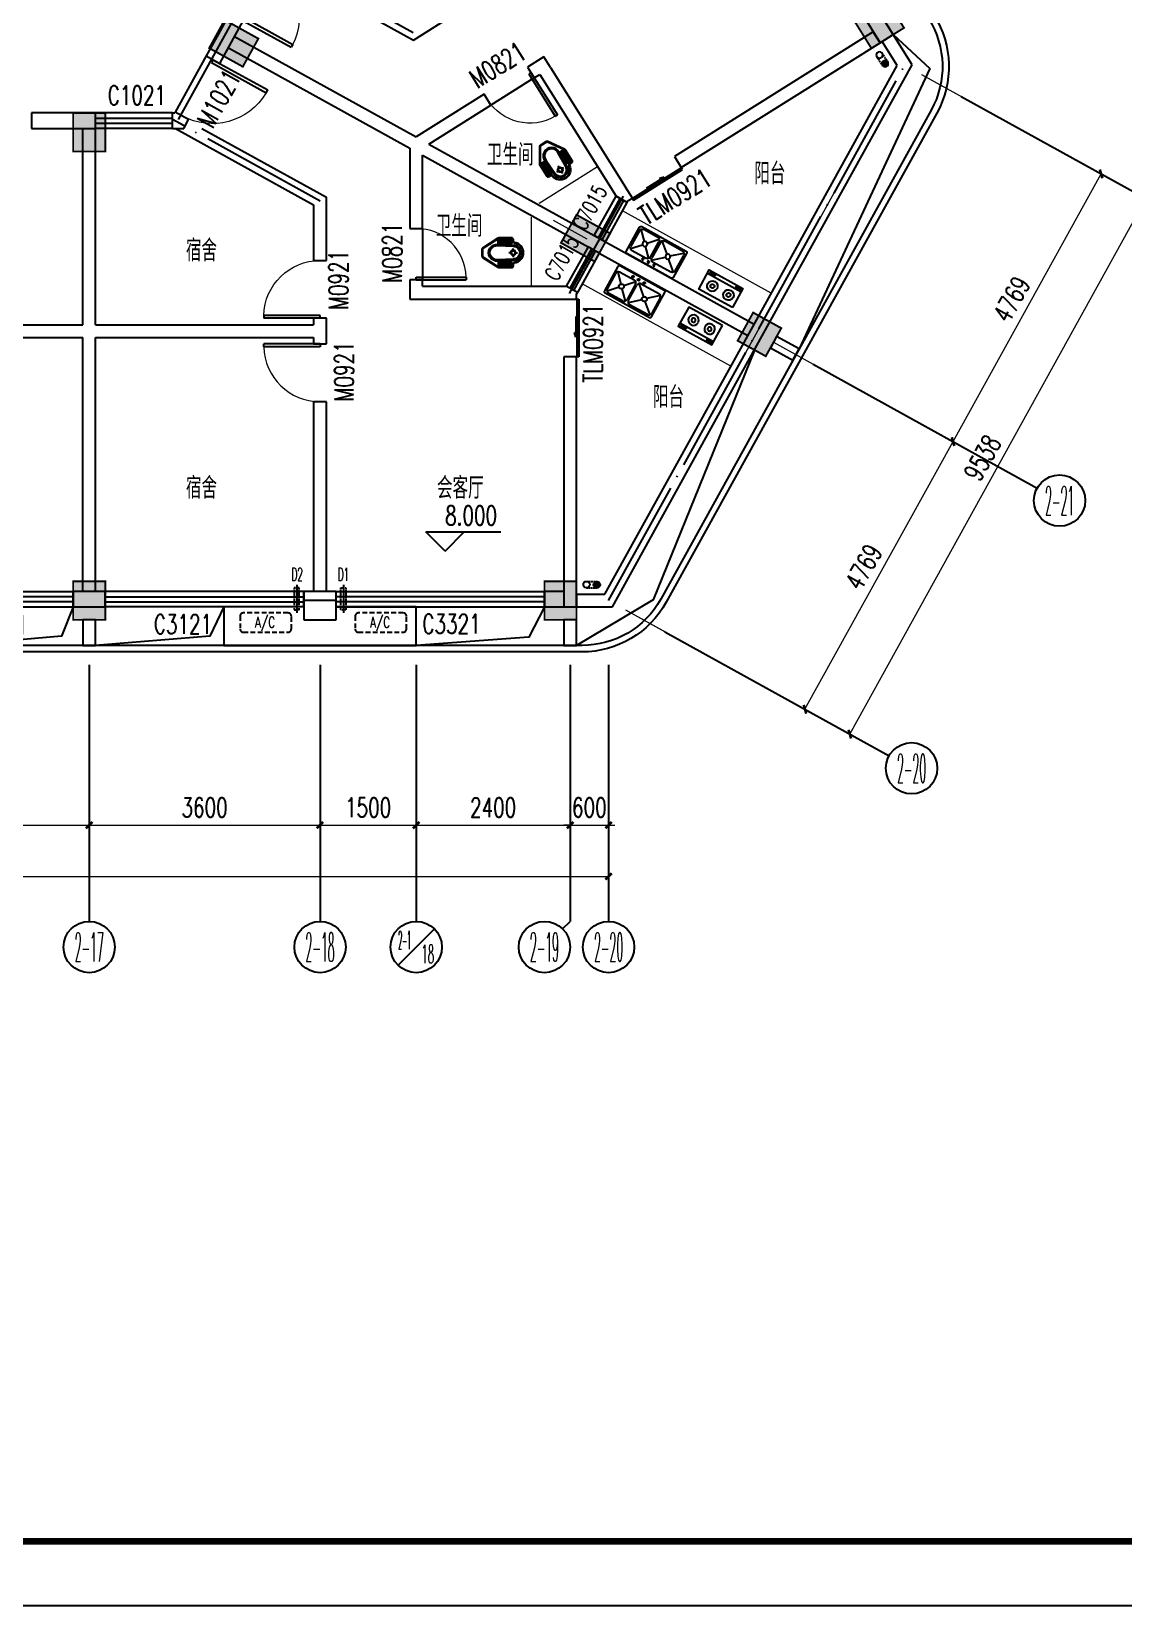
# Model space of a CAD drawing. Extents: x -9422388 to 15610651, y -1992469 to 953794.
# Drawn here: x -2713359 to -2696328, y -458212 to -433678 of the extents above; entities that cross this region are included whole.
import ezdxf
from ezdxf.enums import TextEntityAlignment as Align

# ---------------------------------------------------------------- set-up
doc = ezdxf.new("R2010")
doc.units = 0
doc.header["$LTSCALE"] = 1000
for name, pattern in [('( Hidden )', [0.375, 0.25, -0.125]), ('ACAD_ISO04W100', [30, 24, -3, 0, -3]), ('DASH', [0.35, 0.25, -0.1]), ('DOTE', [2.42, 2, -0.2, 0.02, -0.2])]:
    doc.linetypes.add(name, pattern=pattern)
for name, color, linetype in [('A-ANNO-TEXT', 7, 'Continuous'), ('A-ELEV-LIN-0.3', 30, 'Continuous'), ('A-ELEV-LIN-0.4', 40, 'Continuous'), ('A-FLOR-HVAC', 4, 'Continuous'), ('A-FLOR-OTHER2-ON', 83, 'Continuous'), ('A-ROOF-STRM', 150, 'Continuous'), ('A-SECT-DOOR', 141, 'Continuous'), ('AXIS', 3, 'Continuous'), ('AXIS_TEXT', 7, 'Continuous'), ('C-KZ', 2, 'Continuous'), ('C-Z-HATCH', 253, 'Continuous'), ('COLUMN', 9, 'Continuous'), ('DIM_ELEV', 3, 'Continuous'), ('DOTE', 1, 'Continuous'), ('PUB_DIM', 3, 'Continuous'), ('PUB_TEXT', 7, 'Continuous'), ('PUB_TITLE', 4, 'Continuous'), ('WALL', 9, 'Continuous'), ('WALL-PARAPET', 6, 'Continuous'), ('WINDOW', 4, 'Continuous'), ('WINDOW_TEXT', 7, 'Continuous'), ('厨具', 4, 'Continuous'), ('洁具', 253, 'Continuous')]:
    doc.layers.add(name, color=color, linetype=linetype)
doc.layers.add('建筑底图', color=8, linetype='Continuous', lineweight=5)
doc.styles.add('_SIMPLEX', font='SIMPLEX.shx', dxfattribs={"width": 0.7})
doc.styles.add('_TCH_AXIS', font='COMPLEX', dxfattribs={"bigfont": 'GBCBIG'})
doc.styles.add('_TCH_DIM', font='SIMPLEX', dxfattribs={"bigfont": 'GBCBIG'})
doc.styles.add('_TCH_DIM_T3', font='SIMPLEX', dxfattribs={"width": 0.705882, "bigfont": 'GBCBIG'})
doc.styles.add('_TCH_WINDOW', font='SIMPLEX', dxfattribs={"height": 3.5, "bigfont": 'GBCBIG'})
doc.styles.add('COMPLEX', font='COMPLEX')
doc.dimstyles.new('_TCH_ARCH&&100', dxfattribs={"dimtxt": 297.5, "dimasz": 100, "dimexe": 250, "dimexo": 300, "dimgap": 126.25, "dimtad": 1, "dimdec": 0, "dimzin": 0, "dimdsep": 46, "dimtxsty": '_TCH_DIM_T3', "dimblk": 'ARCHTICK', "dimcen": 0.09, "dimclrt": 7, "dimazin": 2, "dimtfac": 1, "dimtdec": 0, "dimtix": 1, "dimtmove": 2, "dimatfit": 3, "dimfxl": 0, "dimtolj": 1, "dimtzin": 0, "dimarcsym": 0})

# ---------------------------------------------------------------- blocks, each defined once
blk = doc.blocks.new('$plan$00002871')
at = {"layer": '洁具', "color": 0}
for p, q in [((-15, -490), (-67, -490)), ((0, -475), (0, -423)), ((15, -490), (67, -490)), ((0, -505), (0, -557))]:
    blk.add_line(p, q, dxfattribs=at)
for points in [[(159, -508, -0.88995), (-159, -508, 0.380538), (-179, -491), (-210, -491, -0.414214), (-230, -471), (-230, -258, -0.144595), (-227, -247), (-73, -9, -0.254383), (-56, 0), (56, 0, -0.254383), (73, -9), (227, -247, -0.144595), (230, -258), (230, -471, -0.414214), (210, -491), (179, -491, 0.380538)], [(120, -491), (130, -252, 1.134994), (-130, -252), (-120, -491, 0.992594)], [(105, -490), (115, -251, 1.141146), (-115, -251), (-105, -490, 0.994896)], [(100, -490), (110, -251, 1.143479), (-110, -251), (-100, -490, 0.995777)], [(-149, -264, 1), (-149, -252), (-207, -252, 1), (-207, -264)], [(-148, -287, 1), (-148, -275), (-207, -275, 1), (-207, -287)], [(-147, -307, 1), (-147, -295), (-207, -295, 1), (-207, -307)], [(-146, -330, 1), (-146, -319), (-207, -319, 1), (-207, -330)], [(-146, -352, 1), (-146, -341), (-207, -341, 1), (-207, -352)], [(-145, -376, 1), (-145, -364), (-207, -364, 1), (-207, -376)], [(-144, -399, 1), (-144, -388), (-207, -388, 1), (-207, -399)], [(-143, -423, 1), (-143, -411), (-207, -411, 1), (-207, -423)], [(-141, -444, 1), (-141, -432), (-207, -432, 1), (-207, -444)], [(-141, -464, 1), (-141, -453), (-207, -453, 1), (-207, -464)], [(-149, -263, 1), (-149, -253), (-207, -253, 1), (-207, -263)], [(-148, -286, 1), (-148, -276), (-207, -276, 1), (-207, -286)], [(-147, -306, 1), (-147, -296), (-207, -296, 1), (-207, -306)], [(-146, -329, 1), (-146, -320), (-207, -320, 1), (-207, -329)], [(-146, -351, 1), (-146, -342), (-207, -342, 1), (-207, -351)], [(-145, -375, 1), (-145, -365), (-207, -365, 1), (-207, -375)], [(-144, -398, 1), (-144, -389), (-207, -389, 1), (-207, -398)], [(-143, -422, 1), (-143, -412), (-207, -412, 1), (-207, -422)], [(-141, -443, 1), (-141, -433), (-207, -433, 1), (-207, -443)], [(-141, -463, 1), (-141, -454), (-207, -454, 1), (-207, -463)], [(141, -444, -1), (141, -432), (207, -432, -1), (207, -444)], [(141, -464, -1), (141, -453), (207, -453, -1), (207, -464)], [(141, -443, -1), (141, -433), (207, -433, -1), (207, -443)], [(141, -463, -1), (141, -454), (207, -454, -1), (207, -463)], [(143, -423, -1), (143, -411), (207, -411, -1), (207, -423)], [(144, -399, -1), (144, -388), (207, -388, -1), (207, -399)], [(143, -422, -1), (143, -412), (207, -412, -1), (207, -422)], [(145, -376, -1), (145, -364), (207, -364, -1), (207, -376)], [(144, -398, -1), (144, -389), (207, -389, -1), (207, -398)], [(146, -352, -1), (146, -341), (207, -341, -1), (207, -352)], [(145, -375, -1), (145, -365), (207, -365, -1), (207, -375)], [(146, -330, -1), (146, -319), (207, -319, -1), (207, -330)], [(146, -351, -1), (146, -342), (207, -342, -1), (207, -351)], [(148, -287, -1), (148, -275), (207, -275, -1), (207, -287)], [(147, -307, -1), (147, -295), (207, -295, -1), (207, -307)], [(146, -329, -1), (146, -320), (207, -320, -1), (207, -329)], [(148, -286, -1), (148, -276), (207, -276, -1), (207, -286)], [(147, -306, -1), (147, -296), (207, -296, -1), (207, -306)], [(149, -264, -1), (149, -252), (207, -252, -1), (207, -264)], [(149, -263, -1), (149, -253), (207, -253, -1), (207, -263)]]:
    blk.add_lwpolyline(points, format="xyb", close=True, dxfattribs=at)
blk.add_lwpolyline([(-149, -507, 0.380538), (-179, -481), (-210, -481, -0.414214), (-220, -471), (-220, -258, -0.144595), (-218, -253), (-64, -15, -0.254383), (-56, -10), (56, -10, -0.254383), (64, -15), (218, -253, -0.144595), (220, -258), (220, -471, -0.414214), (210, -481), (179, -481, 0.380538), (149, -507, 0.380538)], format="xyb", dxfattribs=at)
for radius in [40, 31.7]:
    blk.add_circle((0, -490), radius, dxfattribs=at)
blk.add_arc((0, -490), 150, 186.665, 353.335, dxfattribs=at)
blk = doc.blocks.new('KTWJ1')
at = {"layer": 'A-FLOR-HVAC', "color": 0, "linetype": '( Hidden )', "ltscale": 0.3}
blk.add_lwpolyline([(152982, -14209, 0.414214), (153032, -14259), (153732, -14259, 0.414214), (153782, -14209), (153782, -14009, 0.414214), (153732, -13959), (153032, -13959, 0.414214), (152982, -14009)], format="xyb", close=True, dxfattribs=at)
at = {"layer": 'A-FLOR-HVAC', "color": 0, "style": '_TCH_WINDOW', "width": 0.705882}
blk.add_text('A/C', height=170, dxfattribs=at).set_placement((153214, -14188))
blk = doc.blocks.new('KTB')
at = {"layer": 'A-SECT-DOOR', "color": 0}
blk.add_lwpolyline([(1063019, -403775), (1061769, -403775), (1061769, -404375), (1064769, -404375), (1064769, -403775), (1063519, -403775)], dxfattribs=at)
at = {"layer": 'A-FLOR-HVAC', "color": 8}
for p in [(909040, -389909), (910835, -389909)]:
    blk.add_blockref('KTWJ1', p, dxfattribs=at)
blk = doc.blocks.new('宿舍楼柱网1')
at = {"layer": 'C-Z-HATCH'}
h = blk.add_hatch(color=0, dxfattribs=at)
h.dxf.hatch_style = 1
h.paths.add_polyline_path([(659156, 146135), (659665, 146453), (659400, 146877), (658891, 146560)])
h = blk.add_hatch(color=0, dxfattribs=at)
h.dxf.hatch_style = 1
h.paths.add_polyline_path([(648829, 146138), (649071, 146576), (649596, 146285), (649354, 145848)])
h = blk.add_hatch(color=0, dxfattribs=at)
h.dxf.hatch_style = 1
h.paths.add_polyline_path([(646708, 145126), (647208, 145126), (647208, 144526), (646708, 144526)])
h = blk.add_hatch(color=0, dxfattribs=at)
h.dxf.hatch_style = 1
h.paths.add_polyline_path([(654841, 142811), (655083, 143249), (654558, 143539), (654316, 143102)])
h = blk.add_hatch(color=0, dxfattribs=at)
h.dxf.hatch_style = 1
h.paths.add_polyline_path([(657509, 141335), (657751, 141772), (657313, 142015), (657071, 141577)])
h = blk.add_hatch(color=0, dxfattribs=at)
h.dxf.hatch_style = 1
h.paths.add_polyline_path([(646708, 137826), (647208, 137826), (647208, 137226), (646708, 137226)])
h = blk.add_hatch(color=0, dxfattribs=at)
h.dxf.hatch_style = 1
h.paths.add_polyline_path([(654058, 137826), (654558, 137826), (654558, 137226), (654058, 137226)])
at = {"layer": 'C-KZ', "color": 0, "const_width": 30}
for points in [[(659156, 146135), (659665, 146453), (659400, 146877), (658891, 146560), (659156, 146135)], [(648829, 146138), (649071, 146576), (649596, 146285), (649354, 145848), (648829, 146138)], [(654841, 142811), (655083, 143249), (654558, 143539), (654316, 143102), (654841, 142811)], [(657509, 141335), (657751, 141772), (657313, 142015), (657071, 141577), (657509, 141335)]]:
    blk.add_lwpolyline(points, dxfattribs=at)
for points in [[(646708, 145126), (647208, 145126), (647208, 144526), (646708, 144526)], [(646708, 137826), (647208, 137826), (647208, 137226), (646708, 137226)], [(654058, 137826), (654558, 137826), (654558, 137226), (654058, 137226)]]:
    blk.add_lwpolyline(points, close=True, dxfattribs=at)
blk = doc.blocks.new('YTLG')
at = {"layer": 'A-ROOF-STRM', "linetype": 'Continuous'}
h = blk.add_hatch(dxfattribs=at)
h.set_pattern_fill('ANSI31', color=8, scale=10)
h.set_pattern_definition([(45, (-1288290.313, 414148.037), (-11.22532015, 11.22532015), [])])
edge = h.paths.add_edge_path()
edge.add_arc((155403, -14017), 50, 0, 360, ccw=False)
at = {"layer": 'A-ROOF-STRM', "color": 8, "linetype": 'DASH', "ltscale": 0.1}
for p, q in [((155353, -14177), (155353, -14017)), ((155453, -14177), (155453, -14017))]:
    blk.add_line(p, q, dxfattribs=at)
at = {"layer": 'A-ROOF-STRM', "color": 8, "linetype": 'Continuous'}
blk.add_circle((155403, -14017), 50, dxfattribs=at)
at = {"layer": 'A-ROOF-STRM'}
blk.add_circle((155403, -14177), 50, dxfattribs=at)
blk = doc.blocks.new('A$C0CF77FE4')
at = {"layer": 'A-FLOR-OTHER2-ON', "color": 0, "linetype": 'ACAD_ISO04W100', "ltscale": 5}
blk.add_line((40, 440), (40, 0), dxfattribs=at)
at = {"layer": 'A-FLOR-OTHER2-ON', "color": 0, "linetype": 'DASH', "ltscale": 0.1}
blk.add_lwpolyline([(0, 390), (80, 390), (80, 50), (0, 50)], close=True, dxfattribs=at)
blk = doc.blocks.new('_ArchTick')
at = {"color": 0, "linetype": 'ByBlock', "const_width": 0.4}
blk.add_lwpolyline([(-0.5, -0.5), (0.5, 0.5)], dxfattribs=at)
blk = doc.blocks.new('*D819')
at = {"layer": 'AXIS', "color": 0, "lineweight": -2, "transparency": 16777216}
for p, q in [((1755830, -404975), (1755830, -408225)), ((1822630, -404975), (1822630, -408225)), ((1755830, -407975), (1822630, -407975))]:
    blk.add_line(p, q, dxfattribs=at)
at = {"layer": 'Defpoints', "color": 0, "transparency": 16777216}
for p in [(1755830, -404675), (1822630, -404675), (1822630, -407975)]:
    blk.add_point(p, dxfattribs=at)
at = {"layer": 'AXIS', "color": 0, "lineweight": -2, "transparency": 16777216, "xscale": 100, "yscale": 100, "zscale": 100, "rotation": 180}
blk.add_blockref('_ArchTick', (1755830, -407975), dxfattribs=at)
at = {"layer": 'AXIS', "color": 0, "lineweight": -2, "transparency": 16777216, "xscale": 100, "yscale": 100, "zscale": 100}
blk.add_blockref('_ArchTick', (1822630, -407975), dxfattribs=at)
at = {"layer": 'AXIS', "color": 7, "transparency": 16777216, "insert": (1789230, -407700), "char_height": 297.5, "attachment_point": 5, "style": '_TCH_DIM_T3'}
blk.add_mtext('\\A1;66800', dxfattribs=at)
blk = doc.blocks.new('*D836')
at = {"layer": 'AXIS', "color": 0, "lineweight": -2, "transparency": 16777216}
for p, q in [((1810930, -404975), (1810930, -407425)), ((1814530, -404975), (1814530, -407425)), ((1810930, -407175), (1814530, -407175))]:
    blk.add_line(p, q, dxfattribs=at)
at = {"layer": 'Defpoints', "color": 0, "transparency": 16777216}
for p in [(1810930, -404675), (1814530, -404675), (1814530, -407175)]:
    blk.add_point(p, dxfattribs=at)
at = {"layer": 'AXIS', "color": 0, "lineweight": -2, "transparency": 16777216, "xscale": 100, "yscale": 100, "zscale": 100, "rotation": 180}
blk.add_blockref('_ArchTick', (1810930, -407175), dxfattribs=at)
at = {"layer": 'AXIS', "color": 0, "lineweight": -2, "transparency": 16777216, "xscale": 100, "yscale": 100, "zscale": 100}
blk.add_blockref('_ArchTick', (1814530, -407175), dxfattribs=at)
at = {"layer": 'AXIS', "color": 7, "transparency": 16777216, "insert": (1812730, -406900), "char_height": 297.5, "attachment_point": 5, "style": '_TCH_DIM_T3'}
blk.add_mtext('\\A1;3600', dxfattribs=at)
blk = doc.blocks.new('*D837')
at = {"layer": 'AXIS', "color": 0, "lineweight": -2, "transparency": 16777216}
for p, q in [((1814530, -404975), (1814530, -407425)), ((1818130, -404975), (1818130, -407425)), ((1814530, -407175), (1818130, -407175))]:
    blk.add_line(p, q, dxfattribs=at)
at = {"layer": 'Defpoints', "color": 0, "transparency": 16777216}
for p in [(1814530, -404675), (1818130, -404675), (1818130, -407175)]:
    blk.add_point(p, dxfattribs=at)
at = {"layer": 'AXIS', "color": 0, "lineweight": -2, "transparency": 16777216, "xscale": 100, "yscale": 100, "zscale": 100, "rotation": 180}
blk.add_blockref('_ArchTick', (1814530, -407175), dxfattribs=at)
at = {"layer": 'AXIS', "color": 0, "lineweight": -2, "transparency": 16777216, "xscale": 100, "yscale": 100, "zscale": 100}
blk.add_blockref('_ArchTick', (1818130, -407175), dxfattribs=at)
at = {"layer": 'AXIS', "color": 7, "transparency": 16777216, "insert": (1816330, -406900), "char_height": 297.5, "attachment_point": 5, "style": '_TCH_DIM_T3'}
blk.add_mtext('\\A1;3600', dxfattribs=at)
blk = doc.blocks.new('*D838')
at = {"layer": 'AXIS', "color": 0, "lineweight": -2, "transparency": 16777216}
for p, q in [((1818130, -404975), (1818130, -407425)), ((1819630, -404975), (1819630, -407425)), ((1818130, -407175), (1819630, -407175))]:
    blk.add_line(p, q, dxfattribs=at)
at = {"layer": 'Defpoints', "color": 0, "transparency": 16777216}
for p in [(1818130, -404675), (1819630, -404675), (1819630, -407175)]:
    blk.add_point(p, dxfattribs=at)
at = {"layer": 'AXIS', "color": 0, "lineweight": -2, "transparency": 16777216, "xscale": 100, "yscale": 100, "zscale": 100, "rotation": 180}
blk.add_blockref('_ArchTick', (1818130, -407175), dxfattribs=at)
at = {"layer": 'AXIS', "color": 0, "lineweight": -2, "transparency": 16777216, "xscale": 100, "yscale": 100, "zscale": 100}
blk.add_blockref('_ArchTick', (1819630, -407175), dxfattribs=at)
at = {"layer": 'AXIS', "color": 7, "transparency": 16777216, "insert": (1818880, -406900), "char_height": 297.5, "attachment_point": 5, "style": '_TCH_DIM_T3'}
blk.add_mtext('\\A1;1500', dxfattribs=at)
blk = doc.blocks.new('*D839')
at = {"layer": 'AXIS', "color": 0, "lineweight": -2, "transparency": 16777216}
for p, q in [((1819630, -404975), (1819630, -407425)), ((1822030, -404975), (1822030, -407425)), ((1819630, -407175), (1822030, -407175))]:
    blk.add_line(p, q, dxfattribs=at)
at = {"layer": 'Defpoints', "color": 0, "transparency": 16777216}
for p in [(1819630, -404675), (1822030, -404675), (1822030, -407175)]:
    blk.add_point(p, dxfattribs=at)
at = {"layer": 'AXIS', "color": 0, "lineweight": -2, "transparency": 16777216, "xscale": 100, "yscale": 100, "zscale": 100, "rotation": 180}
blk.add_blockref('_ArchTick', (1819630, -407175), dxfattribs=at)
at = {"layer": 'AXIS', "color": 0, "lineweight": -2, "transparency": 16777216, "xscale": 100, "yscale": 100, "zscale": 100}
blk.add_blockref('_ArchTick', (1822030, -407175), dxfattribs=at)
at = {"layer": 'AXIS', "color": 7, "transparency": 16777216, "insert": (1820830, -406900), "char_height": 297.5, "attachment_point": 5, "style": '_TCH_DIM_T3'}
blk.add_mtext('\\A1;2400', dxfattribs=at)
blk = doc.blocks.new('*D840')
at = {"layer": 'AXIS', "color": 0, "lineweight": -2, "transparency": 16777216}
for p, q in [((1822030, -404975), (1822030, -407425)), ((1822630, -404975), (1822630, -407425)), ((1822030, -407175), (1821930, -407175)), ((1822030, -407175), (1822630, -407175)), ((1822630, -407175), (1822730, -407175))]:
    blk.add_line(p, q, dxfattribs=at)
at = {"layer": 'Defpoints', "color": 0, "transparency": 16777216}
for p in [(1822030, -404675), (1822630, -404675), (1822630, -407175)]:
    blk.add_point(p, dxfattribs=at)
at = {"layer": 'AXIS', "color": 0, "lineweight": -2, "transparency": 16777216, "xscale": 100, "yscale": 100, "zscale": 100}
blk.add_blockref('_ArchTick', (1822030, -407175), dxfattribs=at)
at = {"layer": 'AXIS', "color": 0, "lineweight": -2, "transparency": 16777216, "xscale": 100, "yscale": 100, "zscale": 100, "rotation": 180}
blk.add_blockref('_ArchTick', (1822630, -407175), dxfattribs=at)
at = {"layer": 'AXIS', "color": 7, "transparency": 16777216, "insert": (1822330, -406900), "char_height": 297.5, "attachment_point": 5, "style": '_TCH_DIM_T3'}
blk.add_mtext('\\A1;600', dxfattribs=at)
blk = doc.blocks.new('*D864')
at = {"layer": 'Defpoints', "color": 0, "transparency": 16777216}
for p in [(1824939, -399502), (1828002, -401197), (1822630, -403675)]:
    blk.add_point(p, dxfattribs=at)
at = {"layer": 'PUB_DIM', "color": 0, "lineweight": -2, "transparency": 16777216}
for p, q in [((1825202, -399647), (1828220, -401318)), ((1825693, -405369), (1828002, -401197)), ((1822893, -403820), (1825911, -405491))]:
    blk.add_line(p, q, dxfattribs=at)
at = {"layer": 'PUB_DIM', "color": 0, "lineweight": -2, "transparency": 16777216, "xscale": 100, "yscale": 100, "zscale": 100}
for p, rotation in [((1828002, -401197), 61.03914883823066), ((1825693, -405369), 241.0391488382307)]:
    blk.add_blockref('_ArchTick', p, dxfattribs=dict(at, rotation=rotation))
at = {"layer": 'PUB_DIM', "color": 7, "transparency": 16777216, "insert": (1826607, -403150), "char_height": 297.5, "attachment_point": 5, "rotation": 61.0391, "style": '_TCH_DIM_T3'}
blk.add_mtext('\\A1;4769', dxfattribs=at)
blk = doc.blocks.new('*D865')
at = {"layer": 'Defpoints', "color": 0, "transparency": 16777216}
for p in [(1827249, -395329), (1830311, -397024), (1824939, -399502)]:
    blk.add_point(p, dxfattribs=at)
at = {"layer": 'PUB_DIM', "color": 0, "lineweight": -2, "transparency": 16777216}
for p, q in [((1827511, -395475), (1830530, -397145)), ((1828002, -401197), (1830311, -397024)), ((1825202, -399647), (1828220, -401318))]:
    blk.add_line(p, q, dxfattribs=at)
at = {"layer": 'PUB_DIM', "color": 0, "lineweight": -2, "transparency": 16777216, "xscale": 100, "yscale": 100, "zscale": 100}
for p, rotation in [((1830311, -397024), 61.03914883823226), ((1828002, -401197), 241.0391488382322)]:
    blk.add_blockref('_ArchTick', p, dxfattribs=dict(at, rotation=rotation))
at = {"layer": 'PUB_DIM', "color": 7, "transparency": 16777216, "insert": (1828916, -398977), "char_height": 297.5, "attachment_point": 5, "rotation": 61.0391, "style": '_TCH_DIM_T3'}
blk.add_mtext('\\A1;4769', dxfattribs=at)
blk = doc.blocks.new('*D866')
at = {"layer": 'Defpoints', "color": 0, "transparency": 16777216}
for p in [(1827249, -395329), (1831011, -397412), (1822630, -403675)]:
    blk.add_point(p, dxfattribs=at)
at = {"layer": 'PUB_DIM', "color": 0, "lineweight": -2, "transparency": 16777216}
for p, q in [((1827511, -395475), (1831230, -397533)), ((1826392, -405757), (1831011, -397412)), ((1822893, -403820), (1826611, -405878))]:
    blk.add_line(p, q, dxfattribs=at)
at = {"layer": 'PUB_DIM', "color": 0, "lineweight": -2, "transparency": 16777216, "xscale": 100, "yscale": 100, "zscale": 100}
for p, rotation in [((1831011, -397412), 61.03914883811161), ((1826392, -405757), 241.0391488381117)]:
    blk.add_blockref('_ArchTick', p, dxfattribs=dict(at, rotation=rotation))
at = {"layer": 'PUB_DIM', "color": 7, "transparency": 16777216, "insert": (1828461, -401451), "char_height": 297.5, "attachment_point": 5, "rotation": 61.0391, "style": '_TCH_DIM_T3'}
blk.add_mtext('\\A1;9538', dxfattribs=at)
blk = doc.blocks.new('$DorLib2D$00000129')
at = {"color": 0, "linetype": 'Continuous'}
for p, q in [((-0.5, 0.545), (-0.5, 0.687)), ((-0.5, 0.687), (0.5, 0.687)), ((0.5, 0.687), (0.5, 0.545)), ((0.5, 0.545), (-0.5, 0.545)), ((-0.5, 0.5), (-0.5, 0.545)), ((-0.2, 0.437), (0.158, 0.437)), ((0.08, 0.341), (0.08, 0.437)), ((0.158, 0.437), (0.08, 0.341)), ((0.5, 0.5), (0.5, 0.545))]:
    blk.add_line(p, q, dxfattribs=at)
blk = doc.blocks.new('$DorLib2D$00000001')
at = {"color": 0}
for p, q in [((0.45, 0.975), (0.5, 0.975)), ((0.45, 0), (0.45, 0.975)), ((0.5, 0), (0.5, 0.975)), ((0.5, 0), (0.45, 0))]:
    blk.add_line(p, q, dxfattribs=at)
at = {"color": 0, "lineweight": 13}
blk.add_arc((0.475, 0), 0.975, 91.4693, 180, dxfattribs=at)
blk = doc.blocks.new('$plan$00002777')
at = {"layer": '厨具', "color": 0}
for p, q in [((-300, -284), (300, -284)), ((-267, -307), (-267, -318)), ((-257, -316), (-257, -333)), ((-192, -316), (-257, -316)), ((-257, -333), (-192, -333)), ((-192, -333), (-192, -316)), ((-176, -308), (-176, -318)), ((192, -308), (192, -318)), ((208, -316), (273, -316)), ((208, -333), (208, -316)), ((273, -333), (208, -333)), ((273, -316), (273, -333)), ((284, -307), (284, -318))]:
    blk.add_line(p, q, dxfattribs=at)
blk.add_lwpolyline([(300, 0), (-300, 0), (-300, -340), (300, -340)], close=True, dxfattribs=at)
for points in [[(-176, -308, 0.259034), (-178, -304, 0.076276), (-189, -299, 0.036515), (-203, -297, 0.026615), (-221, -296, 0.026615), (-240, -297, 0.036515), (-254, -299, 0.076276), (-265, -304, 0.259034), (-267, -308, 0.078462), (-267, -309, 0.056762)], [(-176, -318, 0.259034), (-178, -315, 0.076276), (-189, -310, 0.036515), (-203, -307, 0.026615), (-221, -306, 0.026615), (-240, -307, 0.036515), (-254, -310, 0.076276), (-265, -315, 0.259034), (-267, -318, 0.259034), (-265, -322, 0.056762), (-257, -326, 0.036515)], [(-192, -327, 0.008736), (-189, -327, 0.076276), (-178, -322, 0.259034), (-176, -318, 0.259034)], [(192, -308, -0.259034), (194, -304, -0.076276), (205, -299, -0.036515), (219, -297, -0.026615), (238, -296, -0.026615), (257, -297, -0.036515), (270, -299, -0.076276), (282, -304, -0.259034), (284, -308, -0.078462), (283, -309, -0.056762)], [(192, -318, -0.259034), (194, -315, -0.076276), (205, -310, -0.036515), (219, -307, -0.026615), (238, -306, -0.026615), (257, -307, -0.036515), (270, -310, -0.076276), (282, -315, -0.259034), (284, -318, -0.259034), (282, -322, -0.056762), (273, -326, -0.036515)], [(208, -327, -0.008736), (205, -327, -0.076276), (194, -322, -0.259034), (192, -318, -0.259034)]]:
    blk.add_lwpolyline(points, format="xyb", dxfattribs=at)
for centre, radius, start, end in [((-135, -143), 82.5, 0.964, 0), ((-135, -143), 31.6, 0.6532, 0), ((151, -143), 82.5, 180, 179.036), ((151, -143), 31.6, 180, 179.3468)]:
    blk.add_arc(centre, radius, start, end, dxfattribs=at)
blk = doc.blocks.new('$plan$00002763')
at = {"layer": '洁具', "color": 0}
for p, q in [((-395, -405), (-395, -132)), ((-381, -98), (-246, -241)), ((-345, -82), (-95, -82)), ((-59, -98), (-194, -241)), ((-45, -132), (-45, -405)), ((-20, -405), (-20, -132)), ((-6, -98), (161, -241)), ((30, -82), (345, -82)), ((381, -98), (214, -241)), ((395, -132), (395, -405)), ((-246, -297), (-381, -440)), ((-95, -455), (-345, -455)), ((-194, -297), (-59, -440)), ((161, -297), (-6, -440)), ((345, -455), (30, -455)), ((214, -297), (381, -440))]:
    blk.add_line(p, q, dxfattribs=at)
blk.add_lwpolyline([(-420, -25), (-420, -455, 0.200464), (-413, -473, 0.197353), (-395, -480), (395, -480, 0.19737), (413, -473, 0.200447), (420, -455), (420, -25, 0.200464), (413, -7, 0.197353), (395, 0), (-395, 0, 0.19737), (-413, -7, 0.200447), (-420, -25)], format="xyb", close=True, dxfattribs=at)
for centre, major_axis, start_param, end_param in [((-345, -132), (-50, 0), -1.570796, 0), ((-220, -269), (-38.6, 0), 3.141593, 9.424778), ((-136, -48), (-14.2, 0), 3.141593, 9.424778), ((-95, -132), (-50, 0), 3.141593, 4.712389), ((-36, -48), (-15.1, 0), 3.141593, 9.424778), ((30, -132), (-50, 0), -1.570796, 0), ((64, -48), (-14.2, 0), 3.141593, 9.424778), ((188, -269), (-38.6, 0), 3.141593, 9.424778), ((345, -132), (-50, 0), 3.141593, 4.712389), ((-345, -405), (50, 0), 3.141593, 4.712389), ((-95, -405), (50, 0), 4.712389, 6.283185), ((30, -405), (50, 0), 3.141593, 4.712389), ((345, -405), (50, 0), 4.712389, 6.283185)]:
    blk.add_ellipse(centre, major_axis=major_axis, ratio=0.9938, start_param=start_param, end_param=end_param, dxfattribs=at)
blk = doc.blocks.new('$TCHSYS$WIN2D')
at = {"color": 0}
for p, q in [((-0.5, 0.5), (0.5, 0.5)), ((-0.5, 0.5), (-0.5, -0.5)), ((0.5, 0.5), (0.5, -0.5)), ((0.5, 0.1667), (-0.5, 0.1667)), ((0.5, -0.1667), (-0.5, -0.1667)), ((-0.5, -0.5), (0.5, -0.5))]:
    blk.add_line(p, q, dxfattribs=at)
blk = doc.blocks.new('_AXISO')
at = {"color": 0}
blk.add_circle((0, 0), 0.5, dxfattribs=at)
at = {"layer": 'AXIS_TEXT', "color": 0, "style": 'COMPLEX', "width": 1.041667}
blk.add_attdef('A', text='', height=0.56, dxfattribs=at).set_placement((-0.25, -0.28), (0.25, -0.28), align=Align.FIT)
blk = doc.blocks.new('3333')
at = {"color": 8}
for points in [[(1824177.6, -400878.7), (1826821.7, -396100.9)], [(1822459.5, -396914.9), (1821546.4, -397487.2)], [(1821430.2, -398774.7), (1821430.2, -397697.2)], [(1821767.7, -397746.8), (1822292.7, -398037.4)]]:
    blk.add_lwpolyline(points, dxfattribs=at)
for points in [[(1824900.3, -399366.2), (1825166.7, -398885), (1822849.3, -397601.9), (1822582.9, -398083)], [(1824803.4, -399541.1), (1824537.2, -400022.4), (1822219.3, -398740.3), (1822485.5, -398259)]]:
    blk.add_lwpolyline(points, close=True, dxfattribs=at)
at = {"layer": 'A-ELEV-LIN-0.3', "color": 8}
for points in [[(1805200.1, -378228), (1805200.1, -378228, -0.4142136), (1805421.4, -377263.1), (1812369.5, -372908.3, -0.4142136), (1814437.1, -373382.6), (1827707.3, -394555, -0.2728148), (1827748.7, -396077.9), (1823530, -403701.1, -0.2728148), (1822217.5, -404474.7), (1756630.2, -404474.7, -0.4142134), (1755030.2, -402874.7), (1755030.2, -394774.7, -0.4142137), (1755730.2, -394074.7), (1755730.2, -394074.7)], [(1805284.8, -378174.9), (1805284.8, -378174.9, -0.4142136), (1805474.5, -377347.8), (1812422.6, -372993, -0.4142136), (1814352.3, -373435.7), (1827622.6, -394608.1, -0.2728148), (1827661.2, -396029.5), (1823442.5, -403652.6, -0.2728148), (1822217.5, -404374.7), (1799230.2, -404374.7)]]:
    blk.add_lwpolyline(points, format="xyb", dxfattribs=at)
for points in [[(1825503.4, -399928.6), (1825600.3, -399753.6), (1825250.3, -399559.9), (1825153.5, -399734.9)], [(1814430.2, -404374.7), (1814630.2, -404374.7), (1814630.2, -403974.7), (1814430.2, -403974.7)], [(1821930.2, -404374.7), (1822130.2, -404374.7), (1822130.2, -403974.7), (1821930.2, -403974.7)]]:
    blk.add_lwpolyline(points, close=True, dxfattribs=at)
at = {"layer": 'A-ELEV-LIN-0.4', "color": 8}
for points in [[(1827068.2, -394853.4), (1827642.5, -395384), (1825600.3, -399753.6)], [(1824905.8, -399769.3), (1823328, -403661.5), (1822130.2, -404374.7)], [(1814280.2, -403774.7), (1814099, -404229.5), (1812430.2, -404374.7)], [(1816630.2, -403774.7), (1816412.7, -404229.5), (1814630.2, -404374.7)], [(1821630.2, -403774.7), (1821388.3, -404244.6), (1819630.2, -404374.7)]]:
    blk.add_lwpolyline(points, dxfattribs=at)
at = {"layer": 'AXIS', "color": 8}
for p, q in [((1828127.3, -395815.8), (1831623.3, -397750.6)), ((1825818.1, -399988.4), (1829314.1, -401923.2)), ((1823508.9, -404161), (1827004.9, -406095.8)), ((1814530.2, -404674.7), (1814530.2, -408674.7)), ((1818130.2, -404674.7), (1818130.2, -408674.7)), ((1819630.2, -404674.7), (1819630.2, -408674.7)), ((1822030.2, -404674.7), (1822030.2, -408674.7)), ((1822630.2, -404674.7), (1822630.2, -408674.7)), ((1821913, -408791.9), (1822030.2, -408674.7)), ((1819347.4, -409357.6), (1819913, -408791.9))]:
    blk.add_line(p, q, dxfattribs=at)
blk.add_circle((1819630.2, -409074.7), 400, dxfattribs=at)
at = {"layer": 'COLUMN', "color": 8}
for p, q in [((1818380.2, -403674.7), (1817880.2, -403674.7)), ((1817880.2, -403674.7), (1817880.2, -403974.7)), ((1818380.2, -403974.7), (1818380.2, -403674.7)), ((1817880.2, -403974.7), (1818380.2, -403974.7))]:
    blk.add_line(p, q, dxfattribs=at)
at = {"layer": 'DIM_ELEV', "color": 8}
for p, q in [((1820080.6, -402902.8), (1819780.6, -402602.8)), ((1819780.6, -402602.8), (1820951.3, -402602.8)), ((1820080.6, -402902.8), (1820380.6, -402602.8))]:
    blk.add_line(p, q, dxfattribs=at)
at = {"layer": 'DOTE', "color": 8, "linetype": 'DOTE'}
for points in [[(1815923.1, -396174.7), (1817331.7, -393629.5)], [(1819582.9, -394823.3), (1817281.7, -393549.8)], [(1822630.2, -403674.7), (1827248.6, -395329.5)], [(1818130.2, -397448.1), (1815829.2, -396174.7)], [(1822022, -398887.8), (1822861.4, -397371.2)]]:
    blk.add_lwpolyline(points, dxfattribs=at)
at = {"layer": 'WALL', "color": 8}
for p, q in [((1817644.4, -393864.8), (1819586, -394939.3)), ((1819586, -394939.3), (1820421, -394416)), ((1827067.8, -394852.7), (1826802.2, -394429.1)), ((1816723.9, -394521.2), (1816539.9, -394853.6)), ((1816749.9, -394969.9), (1816933.9, -394637.4)), ((1826598.9, -394556.5), (1826864.4, -394980.2)), ((1816539.9, -394853.6), (1816355.9, -395186.1)), ((1816565.9, -395302.3), (1816749.9, -394969.9)), ((1816798.3, -394882.4), (1819627.1, -396447.9)), ((1826758.2, -394810.7), (1823657, -396754.4)), ((1823763.2, -396923.9), (1826864.4, -394980.2)), ((1826864.4, -394980.2), (1826758.2, -394810.7)), ((1826864.4, -394980.2), (1827067.8, -394852.7)), ((1816355.9, -395186.1), (1816565.9, -395302.3)), ((1816701.5, -395057.4), (1819530.2, -396622.8)), ((1821619.8, -395198.9), (1821535.2, -395251.9)), ((1821726, -395368.3), (1821619.8, -395198.9)), ((1821535.2, -395251.9), (1821365.7, -395358.2)), ((1821365.7, -395358.2), (1821471.9, -395527.6)), ((1821471.9, -395527.6), (1821556.6, -395474.5)), ((1821556.6, -395474.5), (1822746.8, -397373.4)), ((1821726, -395368.3), (1821726.1, -395368.3)), ((1821726.1, -395368.3), (1822894.4, -397232.4)), ((1820687.8, -395783), (1819627.1, -396447.9)), ((1819827.1, -396558.5), (1820794, -395952.5)), ((1820794, -395952.5), (1820687.8, -395783)), ((1814530.2, -396074.7), (1813630.2, -396074.7)), ((1813630.2, -396074.7), (1813630.2, -396314.7)), ((1814630.2, -396074.7), (1814530.2, -396074.7)), ((1814630.2, -396314.7), (1814630.2, -396074.7)), ((1815829.2, -396314.7), (1815829.2, -396074.7)), ((1815829.2, -396074.7), (1815864.1, -396074.7)), ((1815871.7, -396061.1), (1815864.1, -396074.7)), ((1816081.7, -396177.3), (1815871.7, -396061.1)), ((1816005.6, -396314.7), (1816081.7, -396177.3)), ((1813630.2, -396314.7), (1814530.2, -396314.7)), ((1814430.2, -399374.7), (1814430.2, -396314.7)), ((1814530.2, -396314.7), (1814630.2, -396314.7)), ((1814630.2, -399374.7), (1814630.2, -396314.7)), ((1815829.2, -396314.7), (1816005.6, -396314.7)), ((1815875.7, -396314.7), (1818030.2, -397507.1)), ((1816288.7, -396314.7), (1818230.2, -397389.2)), ((1819530.2, -396622.8), (1819530.2, -397874.7)), ((1819827.1, -396558.5), (1822407.4, -397986.6)), ((1819730.2, -396733.5), (1822310.6, -398161.6)), ((1819730.2, -397874.7), (1819730.2, -396733.5)), ((1823657, -396754.4), (1823763.2, -396923.9)), ((1818230.2, -398374.7), (1818230.2, -397389.2)), ((1822746.8, -397373.4), (1822921.8, -397470.2)), ((1823000.7, -397401.9), (1822894.4, -397232.4)), ((1822921.8, -397470.2), (1822937.8, -397441.3)), ((1822937.8, -397441.3), (1823000.7, -397401.9)), ((1818030.2, -397507.1), (1818030.2, -398374.7)), ((1819530.2, -397874.7), (1819730.2, -397874.7)), ((1822485.6, -398258.4), (1822310.6, -398161.6)), ((1822407.4, -397986.6), (1822582.4, -398083.4)), ((1822582.4, -398083.4), (1824900.3, -399366.2)), ((1818030.2, -398374.7), (1818230.2, -398374.7)), ((1822485.6, -398258.4), (1824803.5, -399541.2)), ((1819730.2, -398674.7), (1819530.2, -398674.7)), ((1819530.2, -398674.7), (1819530.2, -398974.7)), ((1819730.2, -398774.7), (1819730.2, -398674.7)), ((1819730.2, -398774.7), (1821971.2, -398774.7)), ((1822146.2, -398871.6), (1821971.2, -398774.7)), ((1822130.2, -398900.6), (1822146.2, -398871.6)), ((1822130.2, -398974.7), (1822130.2, -398900.6)), ((1819530.2, -398974.7), (1821930.2, -398974.7)), ((1821930.2, -398974.7), (1822130.2, -398974.7)), ((1811030.2, -399374.7), (1814430.2, -399374.7)), ((1814630.2, -399374.7), (1818030.2, -399374.7)), ((1818230.2, -399274.7), (1818030.2, -399274.7)), ((1818030.2, -399274.7), (1818030.2, -399374.7)), ((1818230.2, -399474.7), (1818230.2, -399274.7)), ((1811030.2, -399574.7), (1814430.2, -399574.7)), ((1814430.2, -403534.7), (1814430.2, -399574.7)), ((1814630.2, -403534.7), (1814630.2, -399574.7)), ((1814630.2, -399574.7), (1818030.2, -399574.7)), ((1818030.2, -399574.7), (1818030.2, -399674.7)), ((1818230.2, -399674.7), (1818230.2, -399474.7)), ((1818030.2, -399674.7), (1818230.2, -399674.7)), ((1822130.2, -399874.7), (1821930.2, -399874.7)), ((1821930.2, -399874.7), (1821930.2, -403774.7)), ((1822130.2, -403774.7), (1822130.2, -399874.7)), ((1818230.2, -400574.7), (1818030.2, -400574.7)), ((1818030.2, -400574.7), (1818030.2, -403534.7)), ((1818230.2, -403534.7), (1818230.2, -400574.7)), ((1814530.2, -403534.7), (1814280.2, -403534.7)), ((1814280.2, -403534.7), (1814280.2, -403774.7)), ((1814780.2, -403534.7), (1814530.2, -403534.7)), ((1814780.2, -403774.7), (1814780.2, -403534.7)), ((1818130.2, -403534.7), (1817880.2, -403534.7)), ((1817880.2, -403534.7), (1817880.2, -403674.7)), ((1818380.2, -403534.7), (1818130.2, -403534.7)), ((1818380.2, -403674.7), (1818380.2, -403534.7)), ((1821930.2, -403534.7), (1821630.2, -403534.7)), ((1821630.2, -403534.7), (1821630.2, -403774.7)), ((1814280.2, -403774.7), (1814530.2, -403774.7)), ((1814530.2, -403774.7), (1814780.2, -403774.7)), ((1821630.2, -403774.7), (1821930.2, -403774.7)), ((1821930.2, -403774.7), (1822130.2, -403774.7))]:
    blk.add_line(p, q, dxfattribs=at)
at = {"layer": 'WALL-PARAPET', "color": 8}
for p, q in [((1827132.6, -395332.7), (1826898.3, -394958.9)), ((1827364.6, -395326.3), (1827067.8, -394852.7)), ((1824851.9, -399453.7), (1827132.6, -395332.7)), ((1825026.9, -399550.5), (1827364.6, -395326.3)), ((1822571.2, -403574.7), (1824851.9, -399453.7)), ((1822689.1, -403774.7), (1825026.9, -399550.5)), ((1822130.2, -403574.7), (1822571.2, -403574.7)), ((1822130.2, -403574.7), (1822130.2, -403774.7)), ((1822130.2, -403774.7), (1822689.1, -403774.7))]:
    blk.add_line(p, q, dxfattribs=at)
at = {"layer": 'WINDOW', "color": 8}
for p, q in [((1816355.9, -395186.1), (1815871.7, -396061.1)), ((1821471.9, -395527.6), (1820794, -395952.5)), ((1819730.2, -397874.7), (1819730.2, -398674.7))]:
    blk.add_line(p, q, dxfattribs=at)
at = {"color": 8}
blk.add_blockref('宿舍楼柱网1', (1167572.3, -541201.1), dxfattribs=at)
at = {"color": 8, "xscale": -1}
for name, p, rotation in [('YTLG', (1704268.4, -491730.1), 213.0140517230112), ('$plan$00002871', (1820654, -398252.9), 90)]:
    blk.add_blockref(name, p, dxfattribs=dict(at, rotation=rotation))
at = {"color": 8}
for name, p, rotation in [('$plan$00002871', (1821616.9, -396544.5), 32.07829767560685), ('YTLG', (1839019.1, -248276.4), 269.0572214833815)]:
    blk.add_blockref(name, p, dxfattribs=dict(at, rotation=rotation))
at = {"layer": 'A-FLOR-OTHER2-ON', "color": 8, "linetype": 'DASH', "xscale": -1}
blk.add_blockref('A$C0CF77FE4', (1817806.3, -403867.7), dxfattribs=at)
at = {"layer": 'A-FLOR-OTHER2-ON', "color": 8, "linetype": 'DASH'}
blk.add_blockref('A$C0CF77FE4', (1818454, -403867.7), dxfattribs=at)
at = {"layer": 'A-SECT-DOOR', "color": 8}
blk.add_blockref('KTB', (754861, 0), dxfattribs=at)
at = {"layer": 'AXIS', "color": 8}
ref = blk.add_blockref('_AXISO', (1829664.1, -402116.9), dxfattribs=dict(at, xscale=800, yscale=800, zscale=800))
ref.add_attrib('A', '2-21', dxfattribs={"layer": 'AXIS_TEXT', "color": 8, "height": 452.55, "style": '_TCH_AXIS', "width": 0.28}).set_placement((1829437.9, -402343.1), (1829890.4, -402343.1), align=Align.FIT)
ref = blk.add_blockref('_AXISO', (1827354.9, -406289.5), dxfattribs=dict(at, xscale=800, yscale=800, zscale=800))
ref.add_attrib('A', '2-20', dxfattribs={"layer": 'AXIS_TEXT', "color": 8, "height": 452.55, "style": '_TCH_AXIS', "width": 0.2625}).set_placement((1827128.7, -406515.8), (1827581.2, -406515.8), align=Align.FIT)
ref = blk.add_blockref('_AXISO', (1814530.2, -409074.7), dxfattribs=dict(at, xscale=800, yscale=800, zscale=800))
ref.add_attrib('A', '2-17', dxfattribs={"layer": 'AXIS_TEXT', "color": 8, "height": 452.55, "style": '_TCH_AXIS', "width": 0.28}).set_placement((1814303.9, -409301), (1814756.5, -409301), align=Align.FIT)
ref = blk.add_blockref('_AXISO', (1818130.2, -409074.7), dxfattribs=dict(at, xscale=800, yscale=800, zscale=800))
ref.add_attrib('A', '2-18', dxfattribs={"layer": 'AXIS_TEXT', "color": 8, "height": 452.55, "style": '_TCH_AXIS', "width": 0.28}).set_placement((1817903.9, -409301), (1818356.5, -409301), align=Align.FIT)
ref = blk.add_blockref('_AXISO', (1821630.2, -409074.7), dxfattribs=dict(at, xscale=800, yscale=800, zscale=800))
ref.add_attrib('A', '2-19', dxfattribs={"layer": 'AXIS_TEXT', "color": 8, "height": 452.55, "style": '_TCH_AXIS', "width": 0.28}).set_placement((1821403.9, -409301), (1821856.5, -409301), align=Align.FIT)
ref = blk.add_blockref('_AXISO', (1822630.2, -409074.7), dxfattribs=dict(at, xscale=800, yscale=800, zscale=800))
ref.add_attrib('A', '2-20', dxfattribs={"layer": 'AXIS_TEXT', "color": 8, "height": 452.55, "style": '_TCH_AXIS', "width": 0.2625}).set_placement((1822403.9, -409301), (1822856.5, -409301), align=Align.FIT)
at = {"layer": 'WINDOW', "color": 8}
ref = blk.add_blockref('$DorLib2D$00000001', (1817071, -394141.8), dxfattribs=dict(at, xscale=1000, yscale=1000, zscale=1000, rotation=241.0390968111822))
ref.add_attrib('A', 'M1021', (1817316.3, -394683.2), dxfattribs={"layer": 'WINDOW_TEXT', "color": 8, "height": 297.5, "rotation": 61.0391, "style": '_TCH_WINDOW', "width": 0.705882})
ref = blk.add_blockref('$DorLib2D$00000001', (1821079.8, -395655.3), dxfattribs=dict(at, xscale=-800, yscale=800, zscale=-800, rotation=212.078297675621))
ref.add_attrib('A', 'M0821', (1820582.6, -395700), dxfattribs={"layer": 'WINDOW_TEXT', "color": 8, "height": 297.5, "rotation": 32.0783, "style": '_TCH_WINDOW', "width": 0.705882})
ref = blk.add_blockref('$DorLib2D$00000001', (1816218.8, -395681.7), dxfattribs=dict(at, xscale=-1000, yscale=1000, zscale=-1000, rotation=241.0391488381086))
ref.add_attrib('A', 'M1021', (1816456.7, -396331.4), dxfattribs={"layer": 'WINDOW_TEXT', "color": 8, "height": 297.5, "rotation": 61.03915, "style": '_TCH_WINDOW', "width": 0.705882})
ref = blk.add_blockref('$TCHSYS$WIN2D', (1815229.7, -396194.7), dxfattribs=dict(at, xscale=-1199.044301376445, yscale=-240, zscale=-1199.044301376445, rotation=359.9999999999897))
ref.add_attrib('A', 'C1021', (1814819.7, -395948.5), dxfattribs={"layer": 'WINDOW_TEXT', "color": 8, "height": 297.5, "style": '_TCH_WINDOW', "width": 0.705882})
ref = blk.add_blockref('$DorLib2D$00000129', (1823328.8, -397078.2), dxfattribs=dict(at, xscale=-900, yscale=200, zscale=-900, rotation=212.0782976762293))
ref.add_attrib('A', 'TLM0921', (1823223.7, -397829.3), dxfattribs={"layer": 'WINDOW_TEXT', "color": 8, "height": 297.5, "rotation": 32.0783, "style": '_TCH_WINDOW', "width": 0.705882})
ref = blk.add_blockref('$TCHSYS$WIN2D', (1822664.6, -397728.4), dxfattribs=dict(at, xscale=-700.8193299146038, yscale=200, zscale=-700.8193299146038, rotation=241.0396327199517))
ref.add_attrib('A', 'C7015', (1822264.4, -397922.9), dxfattribs={"layer": 'WINDOW_TEXT', "color": 8, "height": 238, "rotation": 61.03963, "style": '_TCH_WINDOW', "width": 0.705882})
ref = blk.add_blockref('$DorLib2D$00000001', (1819630.2, -398274.7), dxfattribs=dict(at, xscale=800, yscale=800, zscale=800, rotation=270.0000000000057))
ref.add_attrib('A', 'M0821', (1819404, -398719.7), dxfattribs={"layer": 'WINDOW_TEXT', "color": 8, "height": 297.5, "rotation": 90, "style": '_TCH_WINDOW', "width": 0.705882})
ref = blk.add_blockref('$TCHSYS$WIN2D', (1822228.4, -398516.6), dxfattribs=dict(at, xscale=-700.8102536416727, yscale=-200, zscale=-700.8102536416727, rotation=61.03900150362304))
ref.add_attrib('A', 'C7015', (1821828.2, -398711.1), dxfattribs={"layer": 'WINDOW_TEXT', "color": 8, "height": 238, "rotation": 61.039, "style": '_TCH_WINDOW', "width": 0.705882})
ref = blk.add_blockref('$DorLib2D$00000001', (1818130.2, -398824.7), dxfattribs=dict(at, xscale=-900, yscale=900, zscale=-900, rotation=89.99999999999012))
ref.add_attrib('A', 'M0921', (1818566.9, -399144), dxfattribs={"layer": 'WINDOW_TEXT', "color": 8, "height": 297.5, "rotation": 90, "style": '_TCH_WINDOW', "width": 0.705882})
ref = blk.add_blockref('$DorLib2D$00000129', (1822030.2, -399424.7), dxfattribs=dict(at, xscale=-900, yscale=-200, zscale=-900, rotation=89.99999999999166))
ref.add_attrib('A', 'TLM0921', (1822536.7, -400279.1), dxfattribs={"layer": 'WINDOW_TEXT', "color": 8, "height": 297.5, "rotation": 90, "style": '_TCH_WINDOW', "width": 0.705882})
ref = blk.add_blockref('$DorLib2D$00000001', (1818130.2, -400124.7), dxfattribs=dict(at, xscale=900, yscale=900, zscale=900, rotation=89.99999999999206))
ref.add_attrib('A', 'M0921', (1818653.9, -400569.7), dxfattribs={"layer": 'WINDOW_TEXT', "color": 8, "height": 297.5, "rotation": 90, "style": '_TCH_WINDOW', "width": 0.705882})
ref = blk.add_blockref('$TCHSYS$WIN2D', (1812730.2, -403654.7), dxfattribs=dict(at, xscale=3100, yscale=-240, zscale=3100, rotation=359.9999999999926))
ref.add_attrib('A', 'C3121', (1812654.6, -404200.1), dxfattribs={"layer": 'WINDOW_TEXT', "color": 8, "height": 297.5, "style": '_TCH_WINDOW', "width": 0.705882})
ref = blk.add_blockref('$TCHSYS$WIN2D', (1816330.2, -403654.7), dxfattribs=dict(at, xscale=-3100, yscale=-240, zscale=-3100, rotation=359.9999999999907))
ref.add_attrib('A', 'C3121', (1815538.8, -404191.5), dxfattribs={"layer": 'WINDOW_TEXT', "color": 8, "height": 297.5, "style": '_TCH_WINDOW', "width": 0.705882})
ref = blk.add_blockref('$TCHSYS$WIN2D', (1820005.2, -403654.7), dxfattribs=dict(at, xscale=3250, yscale=-240, zscale=3250, rotation=359.9999999999923))
ref.add_attrib('A', 'C3321', (1819726.6, -404186.8), dxfattribs={"layer": 'WINDOW_TEXT', "color": 8, "height": 297.5, "style": '_TCH_WINDOW', "width": 0.705882})
at = {"layer": '厨具', "color": 8, "yscale": -0.9999999999999998, "rotation": 331.0257147461484}
for name, p in [('$plan$00002763', (1823259.5, -398457.7)), ('$plan$00002777', (1824298, -398963.9))]:
    blk.add_blockref(name, p, dxfattribs=at)
at = {"layer": '厨具', "color": 8, "rotation": 331.0529006001123}
for name, p in [('$plan$00002763', (1823152.9, -398650.3)), ('$plan$00002777', (1824142.7, -399244.4))]:
    blk.add_blockref(name, p, dxfattribs=at)
at = {"layer": 'A-ANNO-TEXT', "color": 8, "linetype": 'DASH', "style": '_SIMPLEX', "width": 0.5}
blk.add_text('D2', height=200, dxfattribs=at).set_placement((1817686.1, -403366.3))
blk.add_text('D1', height=200, rotation=360, dxfattribs=at).set_placement((1818407.7, -403366.3))
at = {"layer": 'AXIS_TEXT', "color": 7, "style": '_TCH_AXIS'}
for s, width, p, p2 in [('2-1', 0.266804, (1819350.2, -409110.5), (1819550.2, -409110.5)), ('18', 0.506007, (1819710.2, -409325.2), (1819910.2, -409325.2))]:
    blk.add_text(s, height=286.22, dxfattribs=dict(at, width=width)).set_placement(p, p2, align=Align.FIT)
at = {"layer": 'DIM_ELEV', "color": 7, "style": '_TCH_DIM', "width": 0.705882}
blk.add_text('8.000', height=297.5, dxfattribs=at).set_placement((1820081.3, -402497.8))
at = {"layer": 'PUB_TEXT', "color": 8, "style": '_TCH_DIM'}
for s, p in [('卫生间', (1820731.8, -396895.9)), ('阳台', (1824903, -397188.2)), ('卫生间', (1819934.3, -398004)), ('宿舍', (1816038.1, -398386.9)), ('阳台', (1823321.4, -400672)), ('宿舍', (1816038.1, -402088.1)), ('会客厅', (1819953.7, -402088.1))]:
    blk.add_text(s, height=337.59, dxfattribs=at).set_placement(p)
at = {"layer": 'AXIS', "color": 8}
for p1, p2, distance, picture, middle in [((1755830.2, -404674.7), (1822630.2, -404674.7), -3300, '*D819', (1789230.2, -407699.7)), ((1810930.2, -404674.7), (1814530.2, -404674.7), -2500, '*D836', (1812730.2, -406899.7)), ((1814530.2, -404674.7), (1818130.2, -404674.7), -2500, '*D837', (1816330.2, -406899.7)), ((1818130.2, -404674.7), (1819630.2, -404674.7), -2500, '*D838', (1818880.2, -406899.7)), ((1819630.2, -404674.7), (1822030.2, -404674.7), -2500, '*D839', (1820830.2, -406899.7)), ((1822030.2, -404674.7), (1822630.2, -404674.7), -2500, '*D840', (1822330.2, -406899.7))]:
    dim = blk.add_aligned_dim(p1=p1, p2=p2, distance=distance, dimstyle='_TCH_ARCH&&100', dxfattribs=at)
    dim.commit()
    dim.dimension.update_dxf_attribs({"geometry": picture, "text_midpoint": middle})
at = {"layer": 'PUB_DIM', "color": 8}
for p1, p2, distance, picture, middle in [((1822630.2, -403674.7), (1827248.6, -395329.5), -4300, '*D866', (1828461.1, -401451.1)), ((1824939.4, -399502.1), (1827248.6, -395329.5), -3500, '*D865', (1828915.7, -398977.4)), ((1822630.2, -403674.7), (1824939.4, -399502.1), -3500, '*D864', (1826606.5, -403150))]:
    dim = blk.add_aligned_dim(p1=p1, p2=p2, distance=distance, dimstyle='_TCH_ARCH&&100', dxfattribs=at)
    dim.commit()
    dim.dimension.update_dxf_attribs({"geometry": picture, "text_midpoint": middle})

msp = doc.modelspace()

# ---------------------------------------------------------------- linework, layer by layer
at = {"layer": 'PUB_TITLE'}
msp.add_lwpolyline([(-2786874.25692, -458212.1496), (-2681774.25692, -458212.1496), (-2681774.25692, -398812.1496), (-2786874.25692, -398812.1496)], close=True, dxfattribs=at)
at = {"layer": 'PUB_TITLE', "const_width": 100}
msp.add_lwpolyline([(-2784374.25692, -457212.1496), (-2682774.25692, -457212.1496), (-2682774.25692, -399812.1496), (-2784374.25692, -399812.1496)], close=True, dxfattribs=at)

# ---------------------------------------------------------------- block references
at = {"layer": '建筑底图', "color": 8}
msp.add_blockref('3333', (-4526988.93389, -38873.50822), dxfattribs=at)

doc.saveas('drawing.dxf')
